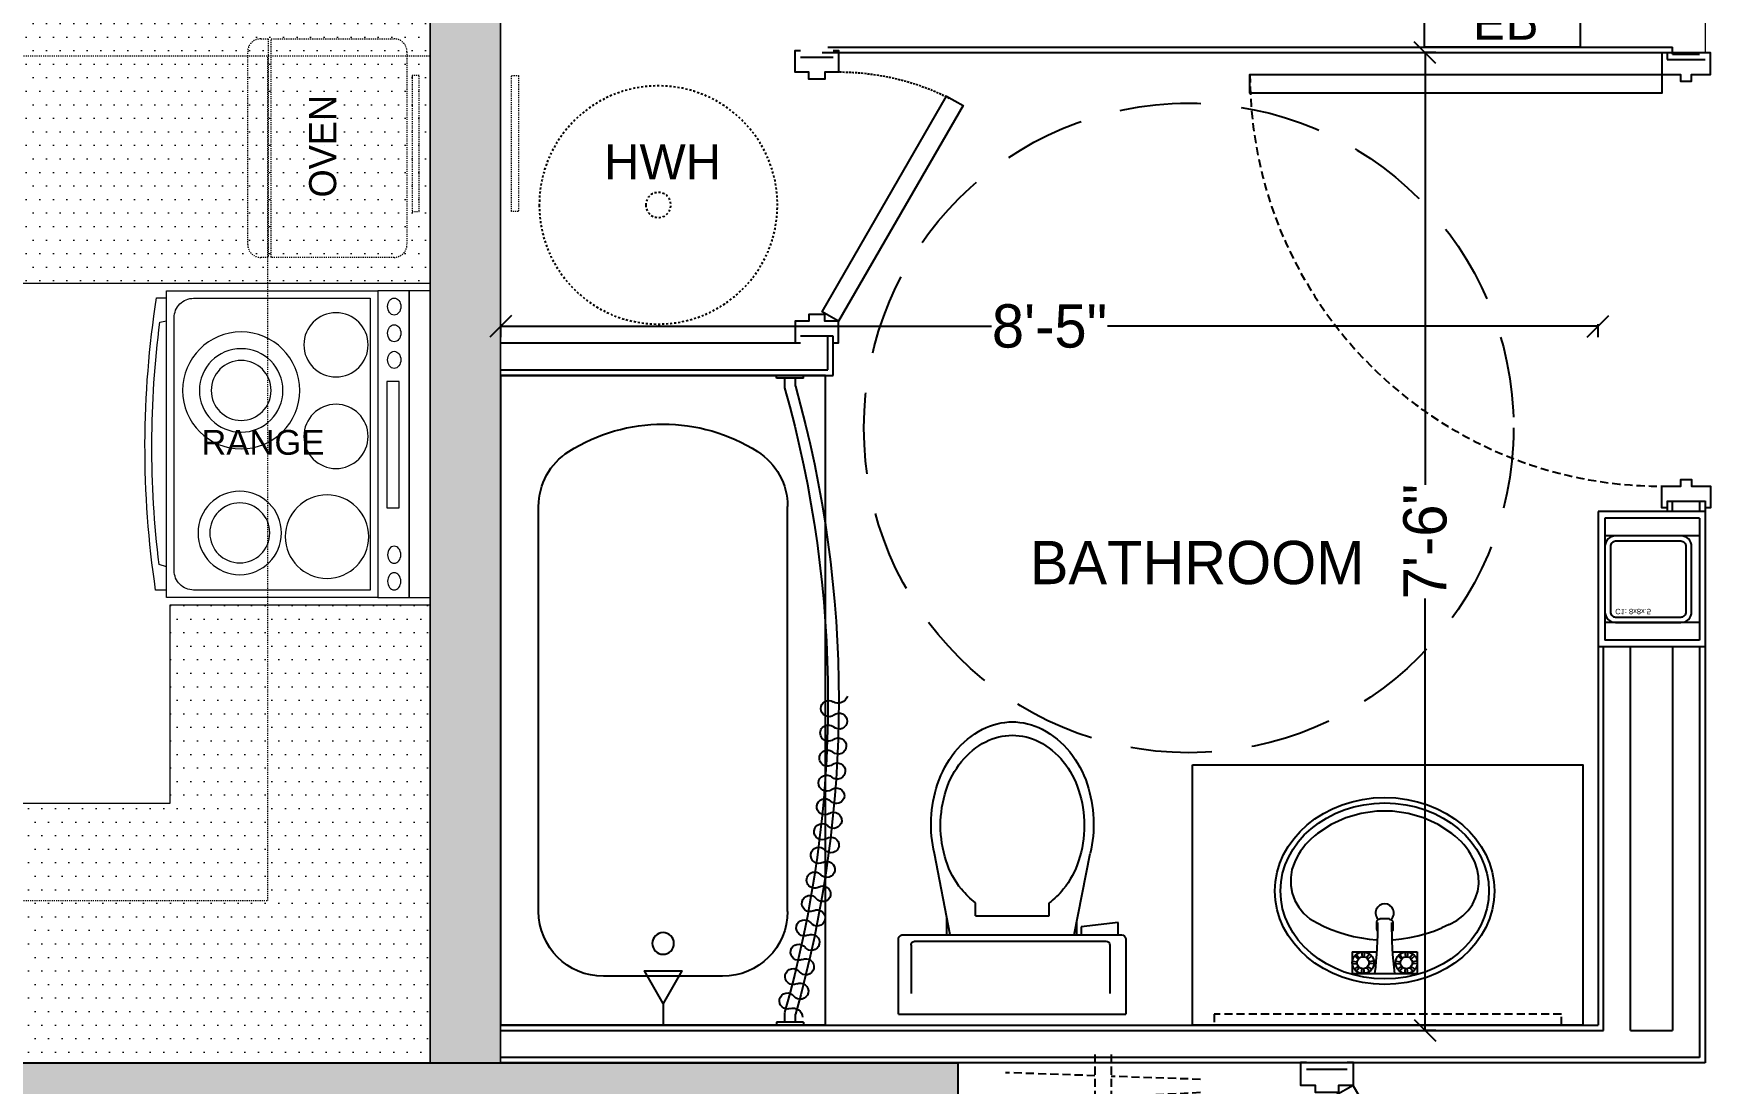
# Model space of a CAD drawing. Header units: inches. Extents: x 18646 to 39869, y 2287 to 7833.
# Drawn here: x 20791 to 20945.9, y 4305.6 to 4402.5 of the extents above; entities that cross this region are included whole.
import ezdxf

# ---------------------------------------------------------------- set-up
doc = ezdxf.new("R2010")
doc.units = ezdxf.units.IN
doc.header["$LTSCALE"] = 1.5
doc.header["$MEASUREMENT"] = 0
doc.header["$PDMODE"] = 3
doc.header["$PDSIZE"] = 4
for name, pattern in [('22-016_Xref_2ND-6TH Floor Plan$0$Dash', [0.25, 0.125, -0.125]), ('22-016_Xref_2ND-6TH Floor Plan$0$DASHED', [0.75, 0.5, -0.25]), ('22-016_Xref_2ND-6TH Floor Plan$0$HIDDEN', [0.375, 0.25, -0.125]), ('22-016_Xref_2ND-6TH Floor Plan$0$HIDDEN2', [0.1875, 0.125, -0.0625]), ('DASHED', [0.75, 0.5, -0.25]), ('HIDDEN', [0.375, 0.25, -0.125])]:
    doc.linetypes.add(name, pattern=pattern)
for name, color, linetype in [('22-016_Xref_2ND-6TH Floor Plan$0$ANNO-NOTE', 4, 'Continuous'), ('22-016_Xref_2ND-6TH Floor Plan$0$DOOR', 4, 'Continuous'), ('22-016_Xref_2ND-6TH Floor Plan$0$DOOR-FINE', 250, 'DASHED'), ('22-016_Xref_2ND-6TH Floor Plan$0$EQUIPMENT', 251, 'Continuous'), ('22-016_Xref_2ND-6TH Floor Plan$0$FURNITURE-LIGHT', 252, 'DASHED'), ('22-016_Xref_2ND-6TH Floor Plan$0$MECH-PLUMBING', 4, 'Continuous'), ('22-016_Xref_2ND-6TH Floor Plan$0$MILLWORK', 1, 'Continuous'), ('22-016_Xref_2ND-6TH Floor Plan$0$RCP', 5, '22-016_Xref_2ND-6TH Floor Plan$0$HIDDEN'), ('22-016_Xref_2ND-6TH Floor Plan$0$S-COLUMN', 1, 'Continuous'), ('22-016_Xref_2ND-6TH Floor Plan$0$WALL-INTERIOR', 6, 'Continuous'), ('22-016_Xref_2ND-6TH Floor Plan$0$WALL-STUD', 5, 'Continuous'), ('A-WALL', 4, 'Continuous'), ('A-WALL-EXTR', 2, 'Continuous'), ('I-FNSH-DIMS', 7, 'Continuous'), ('I-FURN', 7, 'Continuous'), ('TTEXT', 7, 'Continuous')]:
    doc.layers.add(name, color=color, linetype=linetype)
doc.layers.add('22-016_Xref_2ND-6TH Floor Plan$0$STRUCT-COLS', color=2, linetype='Continuous', lineweight=9)
doc.layers.add('I-FIXTURE', color=7, linetype='Continuous', lineweight=5)
doc.styles.add('1 by 8 new', font='GOTHIC.TTF', dxfattribs={"height": 4.5})
doc.styles.add('22-016_Xref_2ND-6TH Floor Plan$0$MAT-TAG', font='GOTHIC.TTF')
doc.styles.add('22-016_Xref_2ND-6TH Floor Plan$0$TEXT 4', font='GOTHIC.TTF')
doc.styles.add('3 by 16', font='GOTHIC.TTF', dxfattribs={"height": 4})
doc.styles.add('A-ARCH-B01FL$0$Annotative', font='arial.ttf')
doc.dimstyles.new('3 by 16', dxfattribs={"dimtxt": 4, "dimasz": 2, "dimexe": 0.18, "dimexo": 0.0625, "dimgap": 0.09, "dimtad": 0, "dimtoh": 1, "dimdec": 0, "dimzin": 0, "dimdsep": 46, "dimlunit": 4, "dimtxsty": '3 by 16', "dimblk": 'OBLIQUE', "dimcen": 0.09, "dimclrd": 256, "dimclrt": 256, "dimadec": 0, "dimazin": 0, "dimtfac": 1, "dimtdec": 0, "dimtofl": 0, "dimtmove": 0, "dimatfit": 3, "dimldrblk": 'OBLIQUE', "dimfxl": 1, "dimfxlon": 1, "dimtolj": 1, "dimtzin": 0, "dimlwd": -1, "dimarcsym": 0})

# ---------------------------------------------------------------- blocks, each defined once
blk = doc.blocks.new('range')
at = {"layer": 'I-FIXTURE', "lineweight": 5}
for points in [[(-15, 0), (15, 0), (15, -2.04), (-15, -2.04)], [(-15, -2.04), (15, -2.04), (15, -5.11), (-15, -5.11)], [(-15, -25.76), (15, -25.76), (15, -5.11), (-15, -5.11)]]:
    blk.add_lwpolyline(points, close=True, dxfattribs=at)
at = {"layer": 'I-FIXTURE', "color": 8, "lineweight": 5}
blk.add_lwpolyline([(-6.21, -3.03), (6.11, -3.03), (6.11, -4.23), (-6.21, -4.23)], close=True, dxfattribs=at)
at = {"layer": 'I-FIXTURE', "lineweight": 5}
blk.add_lwpolyline([(-12.36, -25.02), (12.36, -25.02, 0.414214), (14.26, -23.12), (14.26, -5.85), (-14.26, -5.85), (-14.26, -23.12, 0.414214)], format="xyb", close=True, dxfattribs=at)
for points in [[(-14.26, -25.76), (-14.27, -26.83, 0.076117), (14.3, -26.74, -0.006797), (14.3, -25.76, -1.314356)], [(-12, -25.76), (-11.78, -26.49, 0.063439), (11.91, -26.41), (12.07, -25.76)]]:
    blk.add_lwpolyline(points, format="xyb", dxfattribs=at)
at = {"layer": 'I-FIXTURE', "color": 8, "lineweight": 5}
for centre, radius in [((-9.04, -10.08), 4.08), ((0.76, -9.2), 3.14), ((9.71, -9.2), 3.14), ((5.25, -18.47), 5.72), ((-8.68, -18.61), 4.08), ((5.25, -18.47), 4.08), ((-8.68, -18.61), 2.93), ((5.25, -18.47), 2.93)]:
    blk.add_circle(centre, radius, dxfattribs=at)
for centre in [(-13.41, -3.51), (-10.81, -3.51)]:
    blk.add_ellipse(centre, major_axis=(-0.834, 0), ratio=0.773413, dxfattribs=at)
at = {"layer": 'I-FIXTURE', "color": 8, "lineweight": 5, "extrusion": (0, 0, -1)}
for centre in [(8.24, -3.51), (10.84, -3.51), (13.45, -3.51)]:
    blk.add_ellipse(centre, major_axis=(0.834, 0), ratio=0.773413, dxfattribs=at)
blk = doc.blocks.new('22-016_Xref_2ND-6TH Floor Plan$0$C1')
at = {"layer": '22-016_Xref_2ND-6TH Floor Plan$0$S-COLUMN', "color": 1}
for points in [[(131464.95, -239940.69), (131458.91, -239940.69, -0.414214), (131457.93, -239939.71), (131457.93, -239933.67, -0.414214), (131458.91, -239932.69), (131464.95, -239932.69, -0.414214), (131465.93, -239933.67), (131465.93, -239939.71, -0.414214)], [(131464.95, -239940.19), (131458.91, -239940.19, -0.414214), (131458.43, -239939.71), (131458.43, -239933.67, -0.414214), (131458.91, -239933.19), (131464.95, -239933.19, -0.414214), (131465.43, -239933.67), (131465.43, -239939.71, -0.414214)]]:
    blk.add_lwpolyline(points, format="xyb", close=True, dxfattribs=at)
at = {"layer": 'Defpoints', "ltscale": 5, "insert": (131458.88, -239933.45, 0), "char_height": 0.5, "attachment_point": 1, "style": '22-016_Xref_2ND-6TH Floor Plan$0$TEXT 4'}
blk.add_mtext_dynamic_manual_height_columns('C1: 8x8x.5', width=6.7125, gutter_width=15, heights=[0], dxfattribs=at)
blk = doc.blocks.new('*U97')
at = {"layer": '22-016_Xref_2ND-6TH Floor Plan$0$S-COLUMN'}
blk.add_blockref('22-016_Xref_2ND-6TH Floor Plan$0$C1', (0, 0), dxfattribs=at)
blk = doc.blocks.new('*U177')
for p, q in [((-3, 14.25), (-3, 16.25)), ((3, 16.25), (-3, 16.25)), ((-2.8, 15.86), (-2.44, 15.59)), ((-2.6, 16.05), (-2.33, 15.69)), ((-2.12, 16.25), (-2.07, 15.8)), ((-1.85, 16.24), (-1.92, 15.8)), ((-1.37, 16.03), (-1.65, 15.68)), ((-1.2, 15.86), (-1.56, 15.59)), ((1.2, 15.86), (1.56, 15.59)), ((1.4, 16.05), (1.67, 15.69)), ((1.88, 16.25), (1.93, 15.8)), ((2.15, 16.24), (2.08, 15.8)), ((2.63, 16.03), (2.35, 15.68)), ((2.8, 15.86), (2.44, 15.59)), ((3, 14.25), (3, 16.25)), ((-3, 15.37), (-2.55, 15.32)), ((-0.72, 14.25), (-3, 14.25)), ((-2.99, 15.11), (-2.55, 15.17)), ((-2.78, 14.62), (-2.43, 14.91)), ((-2.6, 14.45), (-2.33, 14.81)), ((-2.12, 14.25), (-2.07, 14.7)), ((-1.85, 14.26), (-1.92, 14.71)), ((-1.37, 14.47), (-1.65, 14.82)), ((-1.22, 14.62), (-1.57, 14.91)), ((-1, 15.37), (-1.45, 15.32)), ((-1.01, 15.11), (-1.45, 15.17)), ((3, 14.25), (0.72, 14.25)), ((1, 15.37), (1.45, 15.32)), ((1.01, 15.11), (1.45, 15.17)), ((1.22, 14.62), (1.57, 14.91)), ((1.4, 14.45), (1.67, 14.81)), ((1.88, 14.25), (1.93, 14.7)), ((2.15, 14.26), (2.08, 14.71)), ((2.63, 14.47), (2.35, 14.82)), ((2.78, 14.62), (2.43, 14.91)), ((3, 15.37), (2.55, 15.32)), ((2.99, 15.11), (2.55, 15.17))]:
    blk.add_line(p, q)
at = {"color": 0, "linetype": 'ByBlock'}
for p, q in [((-3.81, 12.57), (-4.54, 12.33)), ((-3.06, 12.78), (-3.81, 12.57)), ((-2.31, 12.94), (-3.06, 12.78)), ((-1.55, 13.06), (-2.31, 12.94)), ((-0.77, 13.14), (-1.55, 13.06)), ((-0.77, 13.14), (-0.66, 13.14)), ((0.66, 13.14), (0.73, 13.14)), ((1.45, 13.07), (0.73, 13.14)), ((2.16, 12.96), (1.45, 13.07)), ((2.87, 12.82), (2.16, 12.96)), ((3.57, 12.64), (2.87, 12.82)), ((4.25, 12.43), (3.57, 12.64)), ((4.93, 12.18), (4.25, 12.43)), ((-7.22, 10.94), (-7.7, 10.44)), ((-6.65, 11.36), (-7.22, 10.94)), ((-5.96, 11.72), (-6.65, 11.36)), ((-5.96, 11.72), (-5.26, 12.04)), ((-4.54, 12.33), (-5.26, 12.04)), ((5.6, 11.9), (4.93, 12.18)), ((6.25, 11.58), (5.6, 11.9)), ((6.9, 11.19), (6.25, 11.58)), ((7.47, 10.7), (6.9, 11.19)), ((-8.09, 9.88), (-8.39, 9.28)), ((-7.7, 10.44), (-8.09, 9.88)), ((7.93, 10.14), (7.47, 10.7)), ((8.29, 9.51), (7.93, 10.14)), ((8.54, 8.84), (8.29, 9.51)), ((-8.58, 8.64), (-8.68, 7.97)), ((-8.68, 7.97), (-8.66, 7.28)), ((-8.39, 9.28), (-8.58, 8.64)), ((8.67, 8.12), (8.54, 8.84)), ((8.68, 7.39), (8.67, 8.12)), ((-8.66, 7.28), (-8.54, 6.61)), ((-8.54, 6.61), (-8.3, 5.94)), ((8.31, 5.94), (8.56, 6.66)), ((8.56, 6.66), (8.68, 7.39)), ((-8.3, 5.94), (-8.14, 5.6)), ((-8.14, 5.6), (-7.96, 5.27)), ((-7.96, 5.27), (-7.76, 4.95)), ((-7.76, 4.95), (-7.54, 4.65)), ((-7.54, 4.65), (-7.3, 4.35)), ((7.31, 4.35), (7.54, 4.65)), ((7.54, 4.65), (7.76, 4.95)), ((7.76, 4.95), (7.75, 4.96)), ((7.76, 4.95), (7.96, 5.27)), ((7.96, 5.27), (8.14, 5.6)), ((8.14, 5.6), (8.31, 5.94)), ((-7.3, 4.35), (-7.05, 4.08)), ((-6.78, 3.81), (-7.05, 4.08)), ((-7.05, 4.08), (-7.04, 4.08)), ((-6.78, 3.81), (-6.5, 3.56)), ((-6.5, 3.56), (-6.2, 3.33)), ((-6.2, 3.33), (-4.93, 2.5)), ((4.94, 2.5), (6.21, 3.33)), ((6.21, 3.33), (6.51, 3.56)), ((6.79, 3.81), (6.51, 3.56)), ((6.79, 3.81), (7.05, 4.08)), ((7.05, 4.08), (7.31, 4.35)), ((-4.93, 2.5), (-3.58, 1.88)), ((-3.58, 1.88), (-2.17, 1.47)), ((2.17, 1.47), (3.59, 1.88)), ((3.59, 1.88), (4.94, 2.5)), ((-2.17, 1.47), (-0.73, 1.26)), ((-0.73, 1.26), (0.73, 1.26)), ((0.73, 1.26), (2.17, 1.47))]:
    blk.add_line(p, q, dxfattribs=at)
for centre, radius in [((-2, 15.25), 1), ((-2, 15.25), 0.553), ((2, 15.25), 1), ((2, 15.25), 0.553)]:
    blk.add_circle(centre, radius)
for centre, radius, start, end in [((-37.02, 11.78), 36.39, 359.6041, 7.061), ((37.02, 11.78), 36.39, 172.939, 180.3959), ((0, 16.91), 5.71, 265.5196, 274.4804)]:
    blk.add_arc(centre, radius, start, end)
blk.add_arc((0, 10.66), 0.842, 134.1337, 45.9827, dxfattribs=at)
for major_axis, ratio in [((-10.13, 0), 0.851698), ((-9.62, 0), 0.843932)]:
    blk.add_ellipse((0, 8.63), major_axis=major_axis, ratio=ratio, dxfattribs=at)
at = {"ltscale": 4}
for points in [[(-0.76, 12.08), (-0.76, 12.08), (-0.75, 12.31), (-0.64, 12.38)], [(0.76, 12.08), (0.76, 12.08), (0.75, 12.31), (0.64, 12.38)], [(-0.76, 11.55), (-0.76, 11.76), (-0.76, 11.77), (-0.76, 12.08)], [(-0.44, 11.22), (-0.75, 11.26), (-0.76, 11.55), (-0.76, 11.55)], [(0.45, 11.22), (0.75, 11.26), (0.76, 11.55), (0.76, 11.55)], [(0.76, 11.55), (0.76, 11.76), (0.76, 11.77), (0.76, 12.08)]]:
    blk.add_open_spline(points, degree=3, dxfattribs=at)
blk = doc.blocks.new('22-016_Xref_2ND-6TH Floor Plan$0$Toilet 1')
for p, q in [((-10.49, 0), (10.49, 0)), ((-10.49, 0), (-10.49, -6.93)), ((10.49, -6.93), (10.49, 0)), ((-9.33, -6.36), (-9.33, -1.9)), ((9.02, -6.36), (9.02, -1.9)), ((-10.1, -7.32), (10.1, -7.32)), ((-8.94, -6.75), (8.63, -6.75)), ((-5.71, -7.32), (-7.18, -14.82)), ((-6.03, -7.32), (-6.03, -8.98)), ((5.73, -7.32), (7.21, -14.82)), ((5.97, -7.32), (5.97, -8.52)), ((6.38, -8.06), (6.38, -7.32)), ((9.77, -7.35), (9.77, -8.46)), ((-3.38, -9.07), (3.4, -9.07)), ((-3.38, -9.07), (-3.38, -10.28)), ((3.4, -9.07), (3.4, -10.27)), ((9.77, -8.46), (6.38, -8.06))]:
    blk.add_line(p, q)
for centre, radius, start, end in [((-10.1, -6.93), 0.392, 180, 270), ((-8.94, -6.36), 0.392, 180, 270), ((8.63, -6.36), 0.392, 270, 0), ((10.1, -6.93), 0.392, 270, 0), ((0.77, -15.87), 6.96, 126.5643, 141.4416), ((-0.73, -15.87), 6.96, 38.5584, 53.5692), ((1.94, -16.81), 8.47, 141.4416, 161.7283), ((-1.91, -16.81), 8.47, 18.2717, 38.5584), ((4.34, -17.52), 11.83, 166.815, 198.2717), ((3.8, -17.42), 10.41, 161.7283, 198.2717), ((-3.76, -17.42), 10.41, 341.7283, 18.2717), ((-4.32, -17.52), 11.83, 341.7283, 13.185), ((2.24, -18.21), 9.62, 198.2717, 218.5584), ((1.94, -18.03), 8.47, 198.2717, 218.5584), ((-1.91, -18.03), 8.47, 321.4416, 341.7283), ((-2.21, -18.21), 9.62, 321.4416, 341.7283), ((0.9, -19.28), 7.91, 218.5584, 242.5414), ((0.77, -18.97), 6.96, 218.5584, 242.5414), ((-0.73, -18.97), 6.96, 297.4586, 321.4416), ((-0.88, -19.28), 7.91, 297.4586, 321.4416), ((0.05, -20.92), 6.06, 242.5414, 270), ((0.02, -20.41), 5.33, 242.5414, 297.4587), ((-0.02, -20.92), 6.06, 270, 297.4586)]:
    blk.add_arc(centre, radius, start, end)
blk = doc.blocks.new('22-016_Xref_2ND-6TH Floor Plan$0$Tub w curtain')
for p, q in [((0, 29.99), (60, 29.99)), ((0, 29.99), (0, 0)), ((60, 29.99), (60, 0)), ((0.25, 27.97), (0, 27.97)), ((0.25, 27.97), (0.25, 25.47)), ((59.75, 27.97), (59.75, 25.47)), ((59.75, 27.97), (60, 27.97)), ((0.25, 27.22), (1, 27.22)), ((10.5, 26.49), (47.9, 26.49)), ((59, 27.22), (59.75, 27.22)), ((0.25, 25.47), (0, 25.47)), ((0.25, 26.22), (1.14, 26.22)), ((58.86, 26.22), (59.75, 26.22)), ((59.75, 25.47), (60, 25.47)), ((4.5, 20.49), (4.5, 9.49)), ((10.5, 3.49), (47.9, 3.49)), ((0, 0), (60, 0))]:
    blk.add_line(p, q)
blk.add_lwpolyline([(2, 14.99), (5, 13.26), (5, 16.72), (2, 14.99), (0, 14.99)])
blk.add_circle((7.54, 14.99), 1)
for centre, radius, start, end in [((30, -75.91), 107.12, 74.2934, 105.7066), ((30, -75.88), 106.09, 74.2167, 105.7833), ((10.5, 20.49), 6, 90, 180), ((47.9, 20.49), 6, 32.4037, 90), ((39.24, 14.99), 16.26, 327.5963, 32.4037), ((10.5, 9.49), 6, 180, 270), ((47.9, 9.49), 6, 270, 327.5963)]:
    blk.add_arc(centre, radius, start, end)
at = {"linetype": 'Continuous'}
for centre, radius, start, end in [((16.65, 30.5), 0.746, 99.6511, 228.9238), ((16.61, 30.49), 0.746, 326.9593, 96.232), ((18.91, 30.74), 0.746, 96.2321, 225.5049), ((18.91, 30.74), 0.746, 326.9593, 96.2321), ((21.2, 30.99), 0.746, 96.2321, 225.5049), ((21.15, 30.99), 0.746, 322.7866, 92.0594), ((23.46, 31.07), 0.746, 92.0594, 221.3322), ((23.46, 31.07), 0.746, 322.7866, 92.0594), ((25.77, 31.16), 0.746, 92.0594, 221.3322), ((25.77, 31.16), 0.746, 322.7866, 92.0594), ((28.08, 31.24), 0.746, 92.0594, 221.3322), ((28.06, 31.24), 0.746, 321.1665, 90.4392), ((30.6, 31.16), 0.88, 105.4712, 211.8745), ((7.63, 28.69), 0.746, 333.7013, 102.974), ((9.89, 29.21), 0.746, 102.9741, 232.2468), ((9.89, 29.21), 0.746, 333.7013, 102.974), ((12.14, 29.73), 0.746, 102.9741, 232.2468), ((12.1, 29.72), 0.746, 330.3783, 99.651), ((13.39, 28.99), 0.746, 150.3783, 48.9238), ((14.37, 30.11), 0.746, 99.6511, 228.9238), ((14.37, 30.11), 0.746, 330.3783, 99.651), ((15.67, 29.37), 0.746, 150.3783, 279.6511), ((15.67, 29.37), 0.746, 279.6511, 48.9238), ((17.86, 29.68), 0.746, 146.9593, 276.2321), ((17.86, 29.68), 0.746, 276.2321, 45.5048), ((20.16, 29.93), 0.746, 146.9593, 276.2321), ((20.16, 29.93), 0.746, 276.2321, 45.5048), ((22.34, 30.09), 0.746, 142.7866, 272.0594), ((22.34, 30.09), 0.746, 272.0594, 41.3321), ((24.65, 30.17), 0.746, 142.7866, 41.3321), ((26.96, 30.25), 0.746, 142.7866, 41.3321), ((29.22, 30.3), 0.746, 141.1665, 270.4392), ((29.22, 30.3), 0.742, 270.4392, 31.8745), ((3.13, 27.66), 0.746, 102.9741, 232.2468), ((3.13, 27.66), 0.746, 333.7013, 102.974), ((5.38, 28.18), 0.746, 102.9741, 232.2468), ((5.38, 28.18), 0.746, 333.7013, 102.974), ((7.63, 28.69), 0.746, 102.9741, 232.2468), ((6.72, 27.51), 0.746, 282.9741, 52.2468), ((8.97, 28.03), 0.746, 153.7013, 282.974), ((8.97, 28.03), 0.746, 282.9741, 52.2468), ((11.22, 28.55), 0.746, 153.7013, 282.974), ((11.22, 28.55), 0.746, 282.9741, 52.2468), ((0.68, 26.99), 0.88, 341.5388, 87.9422), ((2.22, 26.47), 0.742, 161.5387, 282.974), ((2.22, 26.48), 0.746, 282.9741, 52.2468), ((4.47, 27), 0.746, 153.7013, 282.974), ((4.47, 27), 0.746, 282.9741, 52.2468), ((6.72, 27.51), 0.746, 153.7013, 282.974)]:
    blk.add_arc(centre, radius, start, end, dxfattribs=at)
blk = doc.blocks.new('*U112')
at = {"transparency": 33554636}
blk.add_lwpolyline([(-1.38, 0.5), (-3.12, 0.5), (-3.12, 38.5), (-1.38, 38.5)], close=True, dxfattribs=at)
for points in [[(-41.38, 0), (-41.38, 0.5), (-39.38, 0.5), (-39.38, -1.25), (-38.75, -1.25), (-38.75, -2.25), (-39.38, -2.25), (-39.38, -4), (-41.38, -4), (-41.38, -3.5)], [(0.62, 0), (0.62, 0.5), (-1.38, 0.5), (-1.38, -1.25), (-2, -1.25), (-2, -2.25), (-1.38, -2.25), (-1.38, -4), (0.62, -4), (0.62, -3.5)]]:
    blk.add_lwpolyline(points, dxfattribs=at)
at = {"layer": '22-016_Xref_2ND-6TH Floor Plan$0$DOOR-FINE', "transparency": 33554636}
blk.add_arc((-1.38, 0.5), 38, 90, 180, dxfattribs=at)
at = {"layer": '22-016_Xref_2ND-6TH Floor Plan$0$WALL-INTERIOR', "transparency": 33554636}
for p, q in [((-40.75, 0), (-40.75, -3.5)), ((0, 0), (0, -3.5))]:
    blk.add_line(p, q, dxfattribs=at)
blk = doc.blocks.new('22-016_Xref_2ND-6TH Floor Plan$0$Electric Panel')
at = {"layer": '22-016_Xref_2ND-6TH Floor Plan$0$EQUIPMENT'}
blk.add_lwpolyline([(0, 4.37), (0, 0), (14.37, 0), (14.37, 4.37)], close=True, dxfattribs=at)
at = {"layer": '22-016_Xref_2ND-6TH Floor Plan$0$EQUIPMENT', "insert": (4.49, 3.67, 0), "char_height": 3.24, "attachment_point": 1, "style": '22-016_Xref_2ND-6TH Floor Plan$0$MAT-TAG'}
blk.add_mtext_dynamic_manual_height_columns('{\\fArial|b0|i0|c0|p34;EP}', width=7.2464, gutter_width=0.81, heights=[0], dxfattribs=at)
blk = doc.blocks.new('*U117')
at = {"transparency": 33554636}
blk.add_lwpolyline([(-1.38, 0.5), (-2.25, -1.02), (-22.15, 10.48), (-21.28, 11.99)], close=True, dxfattribs=at)
for points in [[(-26.36, 0), (-26.36, 0.5), (-24.36, 0.5), (-24.36, -0.75), (-23.73, -0.75), (-23.73, -2.25), (-24.36, -2.25), (-24.36, -3.5), (-26.36, -3.5), (-26.36, -3)], [(0.62, 0), (0.62, 0.5), (-1.38, 0.5), (-1.38, -0.75), (-2, -0.75), (-2, -2.25), (-1.38, -2.25), (-1.38, -3.5), (0.62, -3.5), (0.62, -3)]]:
    blk.add_lwpolyline(points, dxfattribs=at)
at = {"color": 251, "linetype": '22-016_Xref_2ND-6TH Floor Plan$0$HIDDEN2', "transparency": 33554636}
blk.add_arc((-1.38, 0.5), 22.98, 152.7863, 180, dxfattribs=at)
at = {"layer": '22-016_Xref_2ND-6TH Floor Plan$0$WALL-INTERIOR', "transparency": 33554636}
for p, q in [((-25.73, 0), (-25.73, -3)), ((0, 0), (0, -3))]:
    blk.add_line(p, q, dxfattribs=at)
blk = doc.blocks.new('*U109')
at = {"transparency": 33554636}
blk.add_lwpolyline([(1.38, 0.5), (2.25, -1.02), (29.94, 14.97), (29.07, 16.49)], close=True, dxfattribs=at)
for points in [[(-0.62, 0), (-0.62, 0.5), (1.38, 0.5), (1.38, -0.75), (2, -0.75), (2, -2.75), (1.38, -2.75), (1.38, -4), (-0.62, -4), (-0.62, -3.5)], [(35.35, 0), (35.35, 0.5), (33.35, 0.5), (33.35, -0.75), (32.73, -0.75), (32.73, -2.75), (33.35, -2.75), (33.35, -4), (35.35, -4), (35.35, -3.5)]]:
    blk.add_lwpolyline(points, dxfattribs=at)
at = {"color": 251, "linetype": '22-016_Xref_2ND-6TH Floor Plan$0$HIDDEN2', "transparency": 33554636}
blk.add_arc((1.38, 0.5), 31.98, 0, 27.2137, dxfattribs=at)
at = {"layer": '22-016_Xref_2ND-6TH Floor Plan$0$WALL-INTERIOR', "transparency": 33554636}
for p, q in [((0, 0), (0, -3.5)), ((34.73, 0), (34.73, -3.5))]:
    blk.add_line(p, q, dxfattribs=at)
blk = doc.blocks.new('22-016_Xref_2ND-6TH Floor Plan$0$HWH')
at = {"layer": '22-016_Xref_2ND-6TH Floor Plan$0$FURNITURE-LIGHT', "linetype": '22-016_Xref_2ND-6TH Floor Plan$0$Dash'}
for radius in [11, 1.16]:
    blk.add_circle((0, 0), radius, dxfattribs=at)
blk = doc.blocks.new('_Oblique')
at = {"color": 0, "linetype": 'ByBlock', "lineweight": -2}
blk.add_line((-0.5, -0.5), (0.5, 0.5), dxfattribs=at)
blk = doc.blocks.new('*D191')
at = {"layer": 'Defpoints', "color": 0, "lineweight": 5, "transparency": 16777216}
for p in [(20919.5, 4400.77), (20935.98, 4400.77), (20935.98, 4310.46)]:
    blk.add_point(p, dxfattribs=at)
at = {"layer": 'I-FNSH-DIMS', "color": 0, "lineweight": -2, "transparency": 16777216}
for p, q in [((20920.5, 4400.77), (20919.32, 4400.77)), ((20920.5, 4310.46), (20919.32, 4310.46))]:
    blk.add_line(p, q, dxfattribs=at)
at = {"layer": 'I-FNSH-DIMS', "transparency": 16777216}
for p, q in [((20919.5, 4400.77), (20919.5, 4360.86)), ((20919.5, 4310.46), (20919.5, 4350.36))]:
    blk.add_line(p, q, dxfattribs=at)
at = {"layer": 'I-FNSH-DIMS', "transparency": 16777216, "xscale": 2, "yscale": 2, "zscale": 2}
for p, rotation in [((20919.5, 4400.77), 90), ((20919.5, 4310.46), 270)]:
    blk.add_blockref('_Oblique', p, dxfattribs=dict(at, rotation=rotation))
at = {"layer": 'I-FNSH-DIMS', "lineweight": 5, "transparency": 16777216, "insert": (20919.5, 4355.61), "char_height": 4, "attachment_point": 5, "rotation": 90, "style": '3 by 16'}
blk.add_mtext('\\A1;7\'-6"', dxfattribs=at)
blk = doc.blocks.new('*D192')
at = {"layer": 'Defpoints', "color": 0, "lineweight": 5, "transparency": 16777216}
for p in [(20834.13, 4375.5), (20834.13, 4358.39), (20935.48, 4358.39)]:
    blk.add_point(p, dxfattribs=at)
at = {"layer": 'I-FNSH-DIMS', "color": 0, "lineweight": -2, "transparency": 16777216}
for p, q in [((20834.13, 4374.5), (20834.13, 4375.68)), ((20935.48, 4374.5), (20935.48, 4375.68))]:
    blk.add_line(p, q, dxfattribs=at)
at = {"layer": 'I-FNSH-DIMS', "transparency": 16777216}
for p, q in [((20834.13, 4375.5), (20879.46, 4375.5)), ((20935.48, 4375.5), (20890.16, 4375.5))]:
    blk.add_line(p, q, dxfattribs=at)
at = {"layer": 'I-FNSH-DIMS', "transparency": 16777216, "xscale": 2, "yscale": 2, "zscale": 2, "rotation": 180}
blk.add_blockref('_Oblique', (20834.13, 4375.5), dxfattribs=at)
at = {"layer": 'I-FNSH-DIMS', "transparency": 16777216, "xscale": 2, "yscale": 2, "zscale": 2}
blk.add_blockref('_Oblique', (20935.48, 4375.5), dxfattribs=at)
at = {"layer": 'I-FNSH-DIMS', "lineweight": 5, "transparency": 16777216, "insert": (20884.81, 4375.5), "char_height": 4, "attachment_point": 5, "style": '3 by 16'}
blk.add_mtext('\\A1;8\'-5"', dxfattribs=at)
blk = doc.blocks.new('*U113')
at = {"transparency": 33554636}
for p, q in [((0, 0.75), (42.47, 0.75)), ((0, -0.75), (42.47, -0.75))]:
    blk.add_line(p, q, dxfattribs=at)
for points in [[(1.97, 0.75), (1.69, 8.99)], [(4.04, 0.75), (4.47, 8.99)], [(6, 0.75), (6, 9)], [(8.01, 0.75), (8.16, 9)], [(9.97, 0.75), (9.69, 8.99)], [(12.04, 0.75), (12.47, 8.99)], [(14, 0.75), (14, 9)], [(16.01, 0.75), (16.16, 9)], [(17.97, 0.75), (17.69, 8.99)], [(20.04, 0.75), (20.47, 8.99)], [(22, 0.75), (22, 9)], [(24.01, 0.75), (24.16, 9)], [(25.97, 0.75), (25.69, 8.99)], [(28.04, 0.75), (28.47, 8.99)], [(30, 0.75), (30, 9)], [(32.01, 0.75), (32.16, 9)], [(33.97, 0.75), (33.69, 8.99)], [(36.04, 0.75), (36.47, 8.99)], [(38, 0.75), (38, 9)], [(40.01, 0.75), (40.16, 9)], [(2.31, -8.99), (2.03, -0.75)], [(3.53, -8.99), (3.96, -0.75)], [(6, -9), (6, -0.75)], [(7.84, -9), (7.99, -0.75)], [(10.31, -8.99), (10.03, -0.75)], [(11.53, -8.99), (11.96, -0.75)], [(14, -9), (14, -0.75)], [(15.84, -9), (15.99, -0.75)], [(18.31, -8.99), (18.03, -0.75)], [(19.53, -8.99), (19.96, -0.75)], [(22, -9), (22, -0.75)], [(23.84, -9), (23.99, -0.75)], [(26.31, -8.99), (26.03, -0.75)], [(27.53, -8.99), (27.96, -0.75)], [(30, -9), (30, -0.75)], [(31.84, -9), (31.99, -0.75)], [(34.31, -8.99), (34.03, -0.75)], [(35.53, -8.99), (35.96, -0.75)], [(38, -9), (38, -0.75)], [(39.84, -9), (39.99, -0.75)]]:
    blk.add_lwpolyline(points, dxfattribs=at)

msp = doc.modelspace()

# ---------------------------------------------------------------- hatches: boundary and pattern name
at = {"layer": 'A-WALL', "lineweight": 5, "transparency": 33554636}
h = msp.add_hatch(color=8, dxfattribs=at)
h.dxf.hatch_style = 1
h.paths.add_polyline_path([(20827.6, 4541.87), (20834.1, 4541.87), (20834.1, 4307.46), (20827.6, 4307.46)])
h = msp.add_hatch(color=8, dxfattribs=at)
h.dxf.hatch_style = 1
h.paths.add_polyline_path([(20834.1, 4541.87), (20827.6, 4541.87), (20827.6, 4307.46), (20834.1, 4307.46)])
h = msp.add_hatch(color=8, dxfattribs=at)
h.dxf.hatch_style = 1
h.paths.add_polyline_path([(20791.85, 4225.65), (20785.35, 4225.65), (20785.35, 4307.46), (20876.35, 4307.46), (20876.35, 4225.65), (20869.85, 4225.65), (20869.85, 4300.96), (20791.85, 4300.96)])
at = {"layer": 'I-FURN', "lineweight": 5, "transparency": 33554636}
h = msp.add_hatch(dxfattribs=at)
h.set_pattern_fill('DOTS', color=252, scale=20, double=1)
h.set_pattern_definition([(0, (16469.681, 3458.4602), (0.625, 1.25), [0, -1.25])])
h.paths.add_polyline_path([(20827.6, 4379.46), (20803.6, 4379.46), (20723.85, 4379.46), (20723.85, 4406.46), (20827.6, 4406.46)])
h = msp.add_hatch(dxfattribs=at)
h.set_pattern_fill('DOTS', color=252, scale=20, double=1)
h.set_pattern_definition([(0, (16472.9921, 3458.4602), (0.625, 1.25), [0, -1.25])])
h.paths.add_polyline_path([(20757.1, 4331.46), (20803.6, 4331.46), (20803.6, 4349.77), (20827.6, 4349.77), (20827.6, 4307.46), (20757.1, 4307.46)])

# ---------------------------------------------------------------- linework, layer by layer
at = {"layer": '22-016_Xref_2ND-6TH Floor Plan$0$FURNITURE-LIGHT', "transparency": 33554636}
msp.add_lwpolyline([(20932.08, 4310.96), (20932.08, 4311.96), (20900.01, 4311.96), (20900.01, 4310.96)], close=True, dxfattribs=at)
at = {"layer": '22-016_Xref_2ND-6TH Floor Plan$0$FURNITURE-LIGHT', "linetype": '22-016_Xref_2ND-6TH Floor Plan$0$DASHED', "lineweight": -3, "ltscale": 10, "transparency": 33554636}
msp.add_circle((20897.67, 4366.11), 30, dxfattribs=at)
at = {"layer": '22-016_Xref_2ND-6TH Floor Plan$0$MILLWORK', "transparency": 33554636}
msp.add_lwpolyline([(20898.01, 4334.98), (20934.08, 4334.98), (20934.08, 4310.96), (20898.01, 4310.96)], close=True, dxfattribs=at)
at = {"layer": '22-016_Xref_2ND-6TH Floor Plan$0$WALL-INTERIOR', "transparency": 33554636}
for p, q in [((20863.82, 4400.77), (20945.85, 4400.77)), ((20941.85, 4400.77), (20941.85, 4400.14)), ((20864.82, 4370.96), (20864.82, 4374.58)), ((20834.1, 4370.96), (20864.82, 4370.96)), ((20945.35, 4358.39), (20935.48, 4358.39)), ((20935.48, 4358.39), (20935.48, 4345.89)), ((20941.85, 4359.36), (20941.85, 4358.39)), ((20945.35, 4359.36), (20945.35, 4307.46)), ((20935.48, 4345.89), (20935.48, 4310.96)), ((20945.35, 4345.89), (20935.48, 4345.89)), ((20834.1, 4310.96), (20935.48, 4310.96)), ((20945.35, 4307.46), (20834.1, 4307.46))]:
    msp.add_line(p, q, dxfattribs=at)
at = {"layer": '22-016_Xref_2ND-6TH Floor Plan$0$WALL-STUD', "transparency": 33554636}
for p, q in [((20864.32, 4401.27), (20942.35, 4401.27)), ((20942.35, 4400.64), (20942.35, 4401.27)), ((20942.35, 4400.64), (20944.85, 4400.64)), ((20834.1, 4373.96), (20861.82, 4373.96)), ((20864.32, 4371.46), (20864.32, 4374.58)), ((20834.1, 4371.46), (20864.32, 4371.46)), ((20942.35, 4358.39), (20942.35, 4359.36)), ((20944.85, 4359.36), (20944.85, 4358.39)), ((20936.11, 4357.76), (20936.11, 4346.51)), ((20944.85, 4357.76), (20936.11, 4357.76)), ((20944.85, 4357.76), (20944.85, 4346.51)), ((20944.85, 4356.14), (20936.11, 4356.14)), ((20944.85, 4348.14), (20936.11, 4348.14)), ((20944.85, 4346.51), (20936.11, 4346.51)), ((20935.98, 4310.46), (20935.98, 4345.89)), ((20938.48, 4310.46), (20938.48, 4345.89)), ((20942.35, 4345.89), (20942.35, 4310.46)), ((20944.85, 4345.89), (20944.85, 4307.96)), ((20834.1, 4310.46), (20935.98, 4310.46)), ((20938.48, 4310.46), (20942.35, 4310.46)), ((20944.85, 4307.96), (20834.1, 4307.96))]:
    msp.add_line(p, q, dxfattribs=at)
at = {"layer": 'A-WALL', "lineweight": 5, "transparency": 33554636}
msp.add_line((20945.35, 4404.27), (20945.35, 4400.77), dxfattribs=at)
for points in [[(20827.6, 4541.87), (20834.1, 4541.87), (20834.1, 4307.46), (20827.6, 4307.46)], [(20834.1, 4541.87), (20827.6, 4541.87), (20827.6, 4307.46), (20834.1, 4307.46)]]:
    msp.add_lwpolyline(points, close=True, dxfattribs=at)
at = {"layer": 'A-WALL', "transparency": 33554636}
msp.add_lwpolyline([(20791.85, 4225.65), (20785.35, 4225.65), (20785.35, 4307.46), (20876.35, 4307.46), (20876.35, 4225.65), (20869.85, 4225.65), (20869.85, 4300.96), (20791.85, 4300.96)], close=True, dxfattribs=at)
at = {"layer": 'A-WALL-EXTR', "color": 8, "linetype": 'HIDDEN', "lineweight": 5, "ltscale": 0.1, "transparency": 33554636}
msp.add_line((20723.85, 4400.46), (20827.6, 4400.46), dxfattribs=at)
for points in [[(20812.65, 4381.86), (20811.95, 4381.86, -0.414214), (20810.75, 4383.05), (20810.75, 4400.85, -0.414214), (20811.95, 4402.05), (20812.65, 4402.05)], [(20824.27, 4381.86), (20812.92, 4381.86), (20812.92, 4402.05), (20824.27, 4402.05, -0.414214), (20825.46, 4400.85), (20825.46, 4383.05, -0.414214)]]:
    msp.add_lwpolyline(points, format="xyb", close=True, dxfattribs=at)
msp.add_lwpolyline([(20723.85, 4307.46), (20723.85, 4322.46), (20812.6, 4322.46), (20812.6, 4400.46)], dxfattribs=at)
for points in [[(20825.95, 4386.11), (20826.59, 4386.11), (20826.59, 4398.65), (20825.95, 4398.65)], [(20835.75, 4386.11), (20835.11, 4386.11), (20835.11, 4398.65), (20835.75, 4398.65)]]:
    msp.add_lwpolyline(points, close=True, dxfattribs=at)
at = {"layer": 'I-FURN', "lineweight": 5, "transparency": 33554636}
msp.add_lwpolyline([(20827.6, 4379.46), (20827.6, 4379.46), (20803.6, 4379.46), (20803.6, 4379.46), (20723.85, 4379.46), (20723.85, 4406.46), (20827.6, 4406.46)], close=True, dxfattribs=at)
msp.add_lwpolyline([(20757.1, 4331.46), (20803.6, 4331.46), (20803.6, 4349.77), (20827.6, 4349.77), (20827.6, 4307.46), (20757.1, 4307.46), (20757.1, 4331.46)], dxfattribs=at)

# ---------------------------------------------------------------- block references
at = {"color": 141, "true_color": 0xadddf7, "transparency": 33554636, "xscale": -1, "rotation": 90}
msp.add_blockref('22-016_Xref_2ND-6TH Floor Plan$0$HWH', (20848.68, 4386.7, 0), dxfattribs=at)
at = {"layer": '22-016_Xref_2ND-6TH Floor Plan$0$DOOR', "transparency": 33554636}
for name, p, xscale, yscale, zscale, rotation in [('*U117', (20864.82, 4374.58), 1.000757998480021, 1.000757998480021, 1.000757998480021, 270.0007301983478), ('*U112', (20941.85, 4400.14), 1.000755996963997, 1.000755996963997, 1.000755996963997, 90.00059359756496), ('*U109', (20912.31, 4306.86), 1.072202353355246, 1.072202353355246, 1.072202353355246, 270.0007301983475)]:
    msp.add_blockref(name, p, dxfattribs=dict(at, xscale=xscale, yscale=yscale, zscale=zscale, rotation=rotation))
at = {"layer": '22-016_Xref_2ND-6TH Floor Plan$0$FURNITURE-LIGHT', "transparency": 33554636, "xscale": -1.000755996964007, "yscale": 1.000755996964007, "zscale": 1.000755996964007, "rotation": 89.99904780631562}
msp.add_blockref('*U113', (20889.75, 4308.25), dxfattribs=at)
at = {"layer": '22-016_Xref_2ND-6TH Floor Plan$0$MECH-PLUMBING', "lineweight": -3, "transparency": 33554636, "xscale": -1, "rotation": 270.0003585961221}
msp.add_blockref('22-016_Xref_2ND-6TH Floor Plan$0$Tub w curtain', (20834.13, 4310.96), dxfattribs=at)
at = {"layer": '22-016_Xref_2ND-6TH Floor Plan$0$MECH-PLUMBING', "transparency": 33554636}
for name, p, xscale, yscale, zscale, rotation in [('22-016_Xref_2ND-6TH Floor Plan$0$Toilet 1', (20881.36, 4311.96), -1.000757998479992, 1.000757998479992, 1.000757998479992, 179.9954273412775), ('*U177', (20915.77, 4331.98), 1.000755996963996, 1.000755996963996, 1.000755996963996, 180.0003585961219)]:
    msp.add_blockref(name, p, dxfattribs=dict(at, xscale=xscale, yscale=yscale, zscale=zscale, rotation=rotation))
at = {"layer": '22-016_Xref_2ND-6TH Floor Plan$0$RCP', "transparency": 33554636, "xscale": -1, "rotation": 180}
msp.add_blockref('22-016_Xref_2ND-6TH Floor Plan$0$Electric Panel', (20919.44, 4405.64), dxfattribs=at)
at = {"layer": '22-016_Xref_2ND-6TH Floor Plan$0$STRUCT-COLS', "transparency": 33554636, "xscale": -1, "rotation": 180}
msp.add_blockref('*U97', (-110521.82, -235584.55), dxfattribs=at)
at = {"layer": 'I-FIXTURE', "lineweight": 5, "transparency": 33554636, "xscale": -0.9447823387400907, "yscale": 0.9447823387400907, "zscale": 0.9447823387400907, "rotation": 270}
msp.add_blockref('range', (20827.6, 4364.61), dxfattribs=at)

# ---------------------------------------------------------------- texts
at = {"layer": '22-016_Xref_2ND-6TH Floor Plan$0$EQUIPMENT', "transparency": 33554636, "insert": (20843.67, 4389.07, 0), "char_height": 3.24, "attachment_point": 7, "style": '22-016_Xref_2ND-6TH Floor Plan$0$MAT-TAG'}
msp.add_mtext_dynamic_manual_height_columns('{\\fArial|b0|i0|c0|p34;HWH}', width=7.2464, gutter_width=0.81, heights=[0], dxfattribs=at)
at = {"layer": 'I-FURN', "lineweight": 5, "transparency": 33554636, "insert": (20818.96, 4392.13), "char_height": 2.5, "width": 15.3889, "attachment_point": 8, "rotation": 90, "style": '1 by 8 new'}
msp.add_mtext('OVEN', dxfattribs=at)
at = {"layer": 'TTEXT', "lineweight": 5, "ltscale": 0.001, "transparency": 33554636, "insert": (20806.47, 4364.76, 0), "char_height": 2.2883, "attachment_point": 4, "style": 'A-ARCH-B01FL$0$Annotative'}
msp.add_mtext_dynamic_manual_height_columns('\\pxql;RANGE', width=12.0423, gutter_width=0, heights=[4.57], dxfattribs=at)

# ---------------------------------------------------------------- next in the draw order: texts
at = {"layer": '22-016_Xref_2ND-6TH Floor Plan$0$ANNO-NOTE', "transparency": 33554636, "insert": (20898.44, 4353.65, 0), "char_height": 4, "attachment_point": 5, "style": '22-016_Xref_2ND-6TH Floor Plan$0$MAT-TAG', "bg_fill": 2}
msp.add_mtext_dynamic_manual_height_columns('\\pxqc;{\\fCentury Gothic|b0|i0|c0|p34;BATHROOM}', width=36.3702, gutter_width=0.391, heights=[0], dxfattribs=at)

# ---------------------------------------------------------------- next in the draw order: dimensions: what is measured, and where the dimension line sits
at = {"layer": 'I-FNSH-DIMS', "lineweight": 5, "transparency": 33554636}
dim = msp.add_linear_dim(base=(20919.5, 4400.77), p1=(20935.98, 4310.46), p2=(20935.98, 4400.77), angle=90, dimstyle='3 by 16', dxfattribs=at)
dim.commit()
dim.dimension.update_dxf_attribs({"geometry": '*D191', "text_midpoint": (20919.5, 4355.61)})
dim = msp.add_linear_dim(base=(20834.13, 4375.5), p1=(20935.48, 4358.39), p2=(20834.13, 4358.39), dimstyle='3 by 16', dxfattribs=at)
dim.commit()
dim.dimension.update_dxf_attribs({"geometry": '*D192', "text_midpoint": (20884.81, 4375.5)})

doc.saveas('drawing.dxf')
